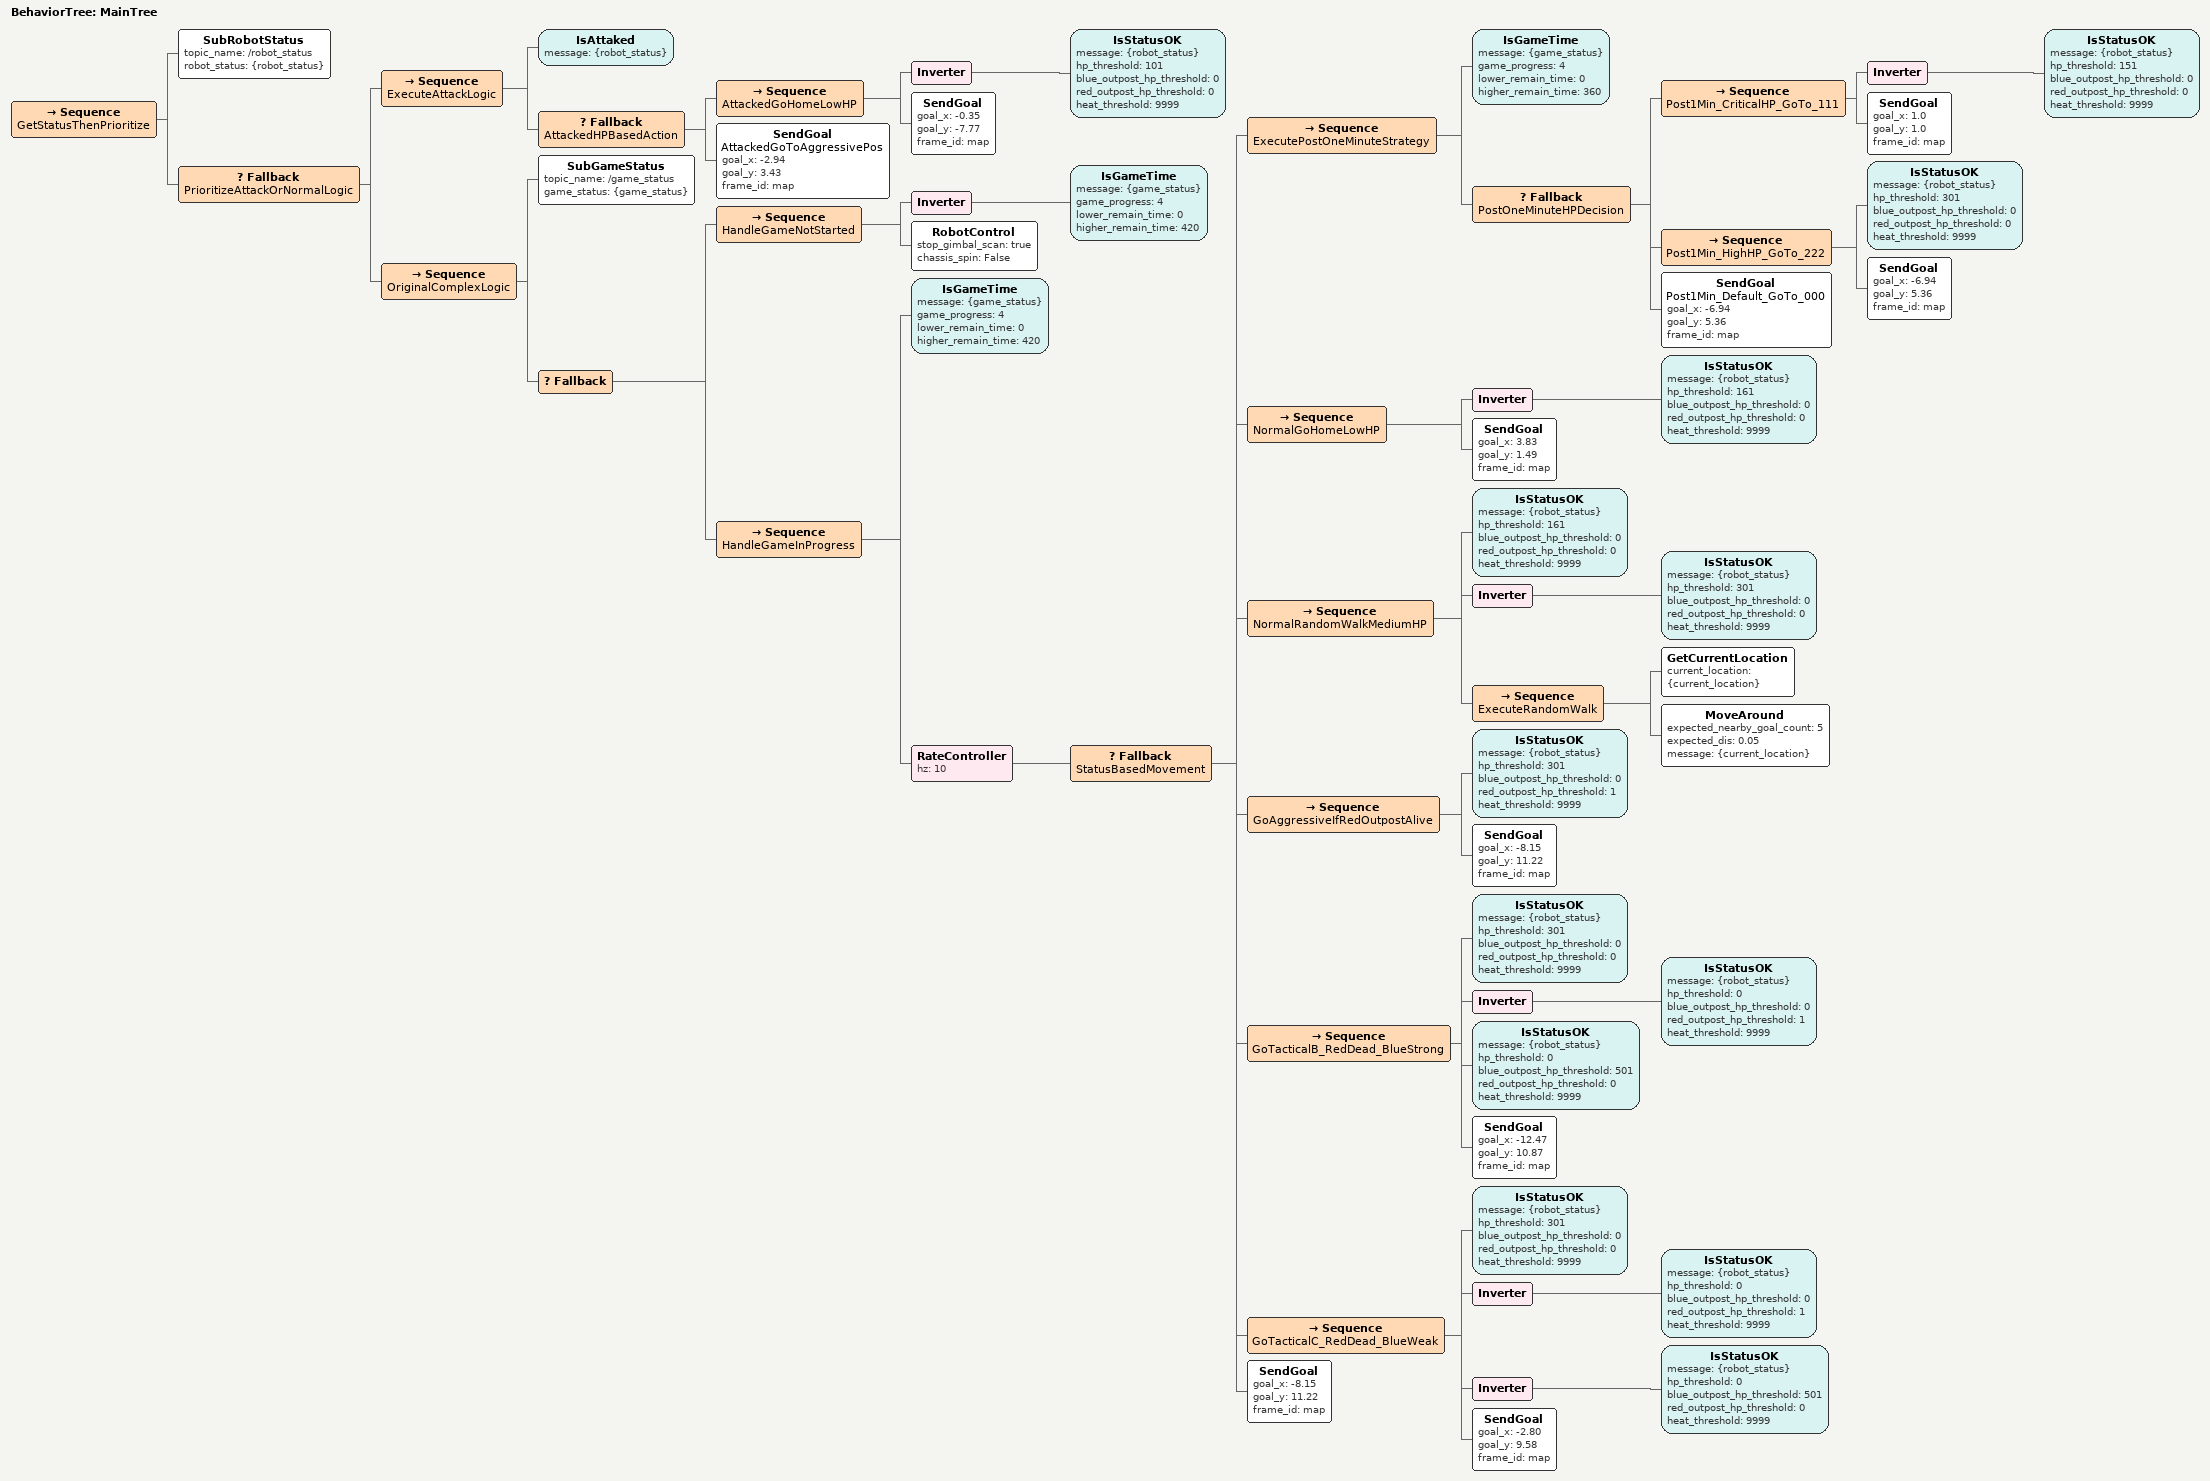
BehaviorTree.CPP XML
<?xml version="1.0" encoding="UTF-8"?>
<root BTCPP_format="4"
      main_tree_to_execute="MainTree">
  <BehaviorTree ID="MainTree">
    <Sequence name="GetStatusThenPrioritize">
      <SubRobotStatus topic_name="/robot_status"
                      robot_status="{robot_status}"/>
      <Fallback name="PrioritizeAttackOrNormalLogic">
        <Sequence name="ExecuteAttackLogic">
          <IsAttaked message="{robot_status}"/>
          <Fallback name="AttackedHPBasedAction">
            <Sequence name="AttackedGoHomeLowHP">
              <Inverter>
                <IsStatusOK message="{robot_status}"
                            hp_threshold="101"
                            blue_outpost_hp_threshold="0"
                            red_outpost_hp_threshold="0"
                            heat_threshold="9999"/>
              </Inverter>
              <!-- Converted from goal_pose to goal_x/goal_y -->
              <SendGoal goal_x="-0.35" goal_y="-7.77" frame_id="map"/>
            </Sequence>
            <SendGoal name="AttackedGoToAggressivePos"
                      goal_x="-2.94" goal_y="3.43" frame_id="map"/>
          </Fallback>
        </Sequence>
        <Sequence name="OriginalComplexLogic">
          <SubGameStatus topic_name="/game_status"
                         game_status="{game_status}"/>
          <Fallback>
            <Sequence name="HandleGameNotStarted">
              <Inverter>
                <IsGameTime message="{game_status}"
                            game_progress="4"
                            lower_remain_time="0"
                            higher_remain_time="420"/>
              </Inverter>
              <RobotControl stop_gimbal_scan="true"
                            chassis_spin="False"/>
            </Sequence>
            <Sequence name="HandleGameInProgress">
              <IsGameTime message="{game_status}"
                          game_progress="4"
                          lower_remain_time="0"
                          higher_remain_time="420"/>
              <RateController hz="10">
                <Fallback name="StatusBasedMovement">
                  <Sequence name="ExecutePostOneMinuteStrategy">
                    <IsGameTime message="{game_status}"
                                game_progress="4"
                                lower_remain_time="0"
                                higher_remain_time="360"/>
                    <Fallback name="PostOneMinuteHPDecision">
                      <Sequence name="Post1Min_CriticalHP_GoTo_111">
                        <Inverter>
                          <IsStatusOK message="{robot_status}"
                                      hp_threshold="151"
                                      blue_outpost_hp_threshold="0"
                                      red_outpost_hp_threshold="0"
                                      heat_threshold="9999"/>
                        </Inverter>
                        <!-- Converted from goal_pose to goal_x/goal_y -->
                        <SendGoal goal_x="1.0" goal_y="1.0" frame_id="map"/>
                      </Sequence>
                      <Sequence name="Post1Min_HighHP_GoTo_222">
                        <IsStatusOK message="{robot_status}"
                                    hp_threshold="301"
                                    blue_outpost_hp_threshold="0"
                                    red_outpost_hp_threshold="0"
                                    heat_threshold="9999"/>
                        <SendGoal goal_x="-6.94" goal_y="5.36" frame_id="map"/>
                      </Sequence>
                      <SendGoal name="Post1Min_Default_GoTo_000"
                                goal_x="-6.94" goal_y="5.36" frame_id="map"/>
                    </Fallback>
                  </Sequence>
                  <Sequence name="NormalGoHomeLowHP">
                    <Inverter>
                      <IsStatusOK message="{robot_status}"
                                  hp_threshold="161"
                                  blue_outpost_hp_threshold="0"
                                  red_outpost_hp_threshold="0"
                                  heat_threshold="9999"/>
                    </Inverter>
                    <SendGoal goal_x="3.83" goal_y="1.49" frame_id="map"/>
                  </Sequence>
                  <Sequence name="NormalRandomWalkMediumHP">
                    <IsStatusOK message="{robot_status}"
                                hp_threshold="161"
                                blue_outpost_hp_threshold="0"
                                red_outpost_hp_threshold="0"
                                heat_threshold="9999"/>
                    <Inverter>
                      <IsStatusOK message="{robot_status}"
                                  hp_threshold="301"
                                  blue_outpost_hp_threshold="0"
                                  red_outpost_hp_threshold="0"
                                  heat_threshold="9999"/>
                    </Inverter>
                    <Sequence name="ExecuteRandomWalk">
                      <GetCurrentLocation current_location="{current_location}"/>
                      <MoveAround expected_nearby_goal_count="5"
                                  expected_dis="0.05"
                                  message="{current_location}"/>
                    </Sequence>
                  </Sequence>
                  <Sequence name="GoAggressiveIfRedOutpostAlive">
                    <IsStatusOK message="{robot_status}"
                                hp_threshold="301"
                                blue_outpost_hp_threshold="0"
                                red_outpost_hp_threshold="1"
                                heat_threshold="9999"/>
                    <SendGoal goal_x="-8.15" goal_y="11.22" frame_id="map"/>
                  </Sequence>
                  <Sequence name="GoTacticalB_RedDead_BlueStrong">
                    <IsStatusOK message="{robot_status}"
                                hp_threshold="301"
                                blue_outpost_hp_threshold="0"
                                red_outpost_hp_threshold="0"
                                heat_threshold="9999"/>
                    <Inverter>
                      <IsStatusOK message="{robot_status}"
                                  hp_threshold="0"
                                  blue_outpost_hp_threshold="0"
                                  red_outpost_hp_threshold="1"
                                  heat_threshold="9999"/>
                    </Inverter>
                    <IsStatusOK message="{robot_status}"
                                hp_threshold="0"
                                blue_outpost_hp_threshold="501"
                                red_outpost_hp_threshold="0"
                                heat_threshold="9999"/>
                    <SendGoal goal_x="-12.47" goal_y="10.87" frame_id="map"/>
                  </Sequence>
                  <Sequence name="GoTacticalC_RedDead_BlueWeak">
                    <IsStatusOK message="{robot_status}"
                                hp_threshold="301"
                                blue_outpost_hp_threshold="0"
                                red_outpost_hp_threshold="0"
                                heat_threshold="9999"/>
                    <Inverter>
                      <IsStatusOK message="{robot_status}"
                                  hp_threshold="0"
                                  blue_outpost_hp_threshold="0"
                                  red_outpost_hp_threshold="1"
                                  heat_threshold="9999"/>
                    </Inverter>
                    <Inverter>
                      <IsStatusOK message="{robot_status}"
                                  hp_threshold="0"
                                  blue_outpost_hp_threshold="501"
                                  red_outpost_hp_threshold="0"
                                  heat_threshold="9999"/>
                    </Inverter>
                    <SendGoal goal_x="-2.80" goal_y="9.58" frame_id="map"/>
                  </Sequence>
                  <SendGoal goal_x="-8.15" goal_y="11.22" frame_id="map"/>
                </Fallback>
              </RateController>
            </Sequence>
          </Fallback>
        </Sequence>
      </Fallback>
    </Sequence>
  </BehaviorTree>

</root>
